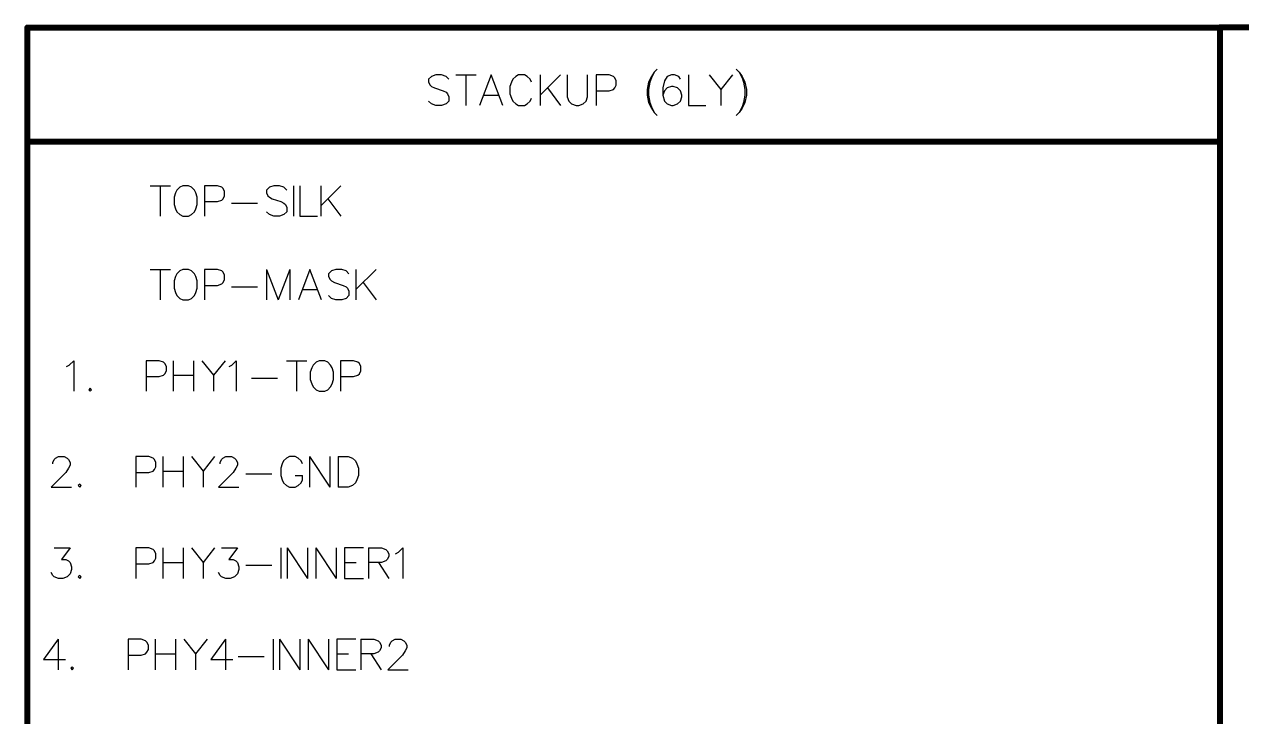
# Model space of a CAD drawing. Header units: millimetres. Extents: x 194 to 375, y 175 to 317.
# Drawn here: x 314.15 to 354.14, y 198.21 to 220.95 of the extents above; entities that cross this region are included whole.
import ezdxf

# ---------------------------------------------------------------- set-up
doc = ezdxf.new("R2010")
doc.units = ezdxf.units.MM
doc.layers.add('Mechanical20', color=56, linetype='Continuous')

msp = doc.modelspace()

# ---------------------------------------------------------------- linework, layer by layer
at = {"layer": 'Mechanical20'}
for p, q in [((327.528, 219.241), (327.433, 219.145)), ((327.671, 219.288), (327.528, 219.241)), ((327.861, 219.288), (327.671, 219.288)), ((328.004, 219.241), (327.861, 219.288)), ((328.1, 219.145), (328.004, 219.241)), ((328.323, 219.288), (328.99, 219.288)), ((328.657, 219.288), (328.657, 218.288)), ((329.49, 219.288), (329.109, 218.288)), ((329.871, 218.288), (329.49, 219.288)), ((330.294, 219.241), (330.199, 219.145)), ((330.39, 219.288), (330.294, 219.241)), ((330.58, 219.288), (330.39, 219.288)), ((330.675, 219.241), (330.58, 219.288)), ((330.77, 219.145), (330.675, 219.241)), ((331.099, 219.288), (331.099, 218.288)), ((331.765, 219.288), (331.099, 218.622)), ((331.989, 219.288), (331.989, 218.574)), ((332.656, 218.574), (332.656, 219.288)), ((333.36, 219.288), (332.932, 219.288)), ((332.932, 219.288), (332.932, 218.288)), ((333.503, 219.241), (333.36, 219.288)), ((333.551, 219.193), (333.503, 219.241)), ((333.598, 219.098), (333.551, 219.193)), ((334.75, 219.241), (334.655, 219.05)), ((334.75, 219.193), (334.703, 219.05)), ((334.846, 219.383), (334.75, 219.241)), ((334.846, 219.383), (334.75, 219.193)), ((334.941, 219.479), (334.846, 219.383)), ((335.274, 219.241), (335.179, 219.098)), ((335.417, 219.288), (335.274, 219.241)), ((335.512, 219.288), (335.417, 219.288)), ((335.655, 219.241), (335.512, 219.288)), ((335.703, 219.145), (335.655, 219.241)), ((335.969, 219.288), (335.969, 218.288)), ((336.65, 219.288), (337.031, 218.812)), ((337.412, 219.288), (337.031, 218.812)), ((337.54, 219.479), (337.636, 219.383)), ((337.636, 219.383), (337.731, 219.241)), ((337.636, 219.383), (337.731, 219.193)), ((337.731, 219.241), (337.826, 219.05)), ((337.731, 219.193), (337.778, 219.05)), ((327.433, 219.145), (327.433, 219.05)), ((327.433, 219.05), (327.481, 218.955)), ((327.481, 218.955), (327.528, 218.907)), ((327.528, 218.907), (327.623, 218.86)), ((327.623, 218.86), (327.909, 218.765)), ((330.151, 219.05), (330.104, 218.907)), ((330.104, 218.907), (330.104, 218.669)), ((330.199, 219.145), (330.151, 219.05)), ((330.818, 219.05), (330.77, 219.145)), ((331.337, 218.86), (331.765, 218.288)), ((333.36, 218.765), (333.503, 218.812)), ((333.503, 218.812), (333.551, 218.86)), ((333.551, 218.86), (333.598, 218.955)), ((333.598, 218.955), (333.598, 219.098)), ((334.655, 219.05), (334.608, 218.812)), ((334.608, 218.812), (334.608, 218.622)), ((334.703, 219.05), (334.655, 218.812)), ((334.655, 218.812), (334.655, 218.622)), ((335.179, 219.098), (335.131, 218.86)), ((335.131, 218.86), (335.131, 218.622)), ((335.274, 218.86), (335.179, 218.765)), ((335.417, 218.907), (335.274, 218.86)), ((335.465, 218.907), (335.417, 218.907)), ((335.607, 218.86), (335.465, 218.907)), ((335.703, 218.765), (335.607, 218.86)), ((337.031, 218.812), (337.031, 218.288)), ((337.778, 219.05), (337.826, 218.812)), ((337.826, 219.05), (337.874, 218.812)), ((337.826, 218.812), (337.826, 218.622)), ((337.874, 218.812), (337.874, 218.622)), ((327.528, 218.336), (327.433, 218.431)), ((327.909, 218.765), (328.004, 218.717)), ((328.004, 218.717), (328.052, 218.669)), ((328.1, 218.431), (328.004, 218.336)), ((328.052, 218.669), (328.1, 218.574)), ((328.1, 218.574), (328.1, 218.431)), ((329.252, 218.622), (329.728, 218.622)), ((330.104, 218.669), (330.151, 218.527)), ((330.151, 218.527), (330.199, 218.431)), ((330.199, 218.431), (330.294, 218.336)), ((330.675, 218.336), (330.77, 218.431)), ((330.77, 218.431), (330.818, 218.527)), ((331.989, 218.574), (332.037, 218.431)), ((332.037, 218.431), (332.132, 218.336)), ((332.513, 218.336), (332.608, 218.431)), ((332.608, 218.431), (332.656, 218.574)), ((332.932, 218.765), (333.36, 218.765)), ((334.608, 218.622), (334.655, 218.384)), ((334.655, 218.622), (334.703, 218.384)), ((334.655, 218.384), (334.75, 218.193)), ((334.703, 218.384), (334.75, 218.241)), ((335.179, 218.765), (335.131, 218.622)), ((335.131, 218.622), (335.179, 218.431)), ((335.179, 218.431), (335.274, 218.336)), ((335.607, 218.336), (335.703, 218.431)), ((335.75, 218.622), (335.703, 218.765)), ((335.703, 218.431), (335.75, 218.574)), ((335.75, 218.574), (335.75, 218.622)), ((337.826, 218.384), (337.731, 218.193)), ((337.778, 218.384), (337.731, 218.241)), ((337.826, 218.622), (337.778, 218.384)), ((337.874, 218.622), (337.826, 218.384)), ((327.671, 218.288), (327.528, 218.336)), ((327.861, 218.288), (327.671, 218.288)), ((328.004, 218.336), (327.861, 218.288)), ((330.294, 218.336), (330.39, 218.288)), ((330.39, 218.288), (330.58, 218.288)), ((330.58, 218.288), (330.675, 218.336)), ((332.132, 218.336), (332.275, 218.288)), ((332.275, 218.288), (332.37, 218.288)), ((332.37, 218.288), (332.513, 218.336)), ((334.75, 218.241), (334.846, 218.05)), ((334.75, 218.193), (334.846, 218.05)), ((334.846, 218.05), (334.941, 217.955)), ((335.274, 218.336), (335.417, 218.288)), ((335.417, 218.288), (335.465, 218.288)), ((335.465, 218.288), (335.607, 218.336)), ((335.969, 218.288), (336.541, 218.288)), ((337.636, 218.05), (337.54, 217.955)), ((337.731, 218.241), (337.636, 218.05)), ((337.731, 218.193), (337.636, 218.05)), ((318.283, 215.65), (318.95, 215.65)), ((318.616, 215.65), (318.616, 214.65)), ((319.259, 215.602), (319.164, 215.507)), ((319.354, 215.65), (319.259, 215.602)), ((319.545, 215.65), (319.354, 215.65)), ((319.64, 215.602), (319.545, 215.65)), ((319.735, 215.507), (319.64, 215.602)), ((320.492, 215.65), (320.064, 215.65)), ((320.064, 215.65), (320.064, 214.65)), ((320.635, 215.602), (320.492, 215.65)), ((320.682, 215.555), (320.635, 215.602)), ((322.201, 215.602), (322.106, 215.507)), ((322.344, 215.65), (322.201, 215.602)), ((322.534, 215.65), (322.344, 215.65)), ((322.677, 215.602), (322.534, 215.65)), ((322.773, 215.507), (322.677, 215.602)), ((322.996, 215.65), (322.996, 214.65)), ((323.206, 215.65), (323.206, 214.65)), ((323.887, 215.65), (323.887, 214.65)), ((324.553, 215.65), (323.887, 214.984)), ((319.116, 215.412), (319.069, 215.269)), ((319.069, 215.269), (319.069, 215.031)), ((319.164, 215.507), (319.116, 215.412)), ((319.783, 215.412), (319.735, 215.507)), ((319.83, 215.269), (319.783, 215.412)), ((319.83, 215.031), (319.83, 215.269)), ((320.492, 215.126), (320.635, 215.174)), ((320.635, 215.174), (320.682, 215.222)), ((320.73, 215.46), (320.682, 215.555)), ((320.682, 215.222), (320.73, 215.317)), ((320.73, 215.317), (320.73, 215.46)), ((322.106, 215.507), (322.106, 215.412)), ((322.106, 215.412), (322.154, 215.317)), ((322.154, 215.317), (322.201, 215.269)), ((322.201, 215.269), (322.296, 215.222)), ((322.296, 215.222), (322.582, 215.126)), ((324.125, 215.222), (324.553, 214.65)), ((319.069, 215.031), (319.116, 214.888)), ((319.116, 214.888), (319.164, 214.793)), ((319.164, 214.793), (319.259, 214.698)), ((319.64, 214.698), (319.735, 214.793)), ((319.735, 214.793), (319.783, 214.888)), ((319.783, 214.888), (319.83, 215.031)), ((320.064, 215.126), (320.492, 215.126)), ((320.954, 215.079), (321.811, 215.079)), ((322.201, 214.698), (322.106, 214.793)), ((322.582, 215.126), (322.677, 215.079)), ((322.677, 215.079), (322.725, 215.031)), ((322.773, 214.793), (322.677, 214.698)), ((322.725, 215.031), (322.773, 214.936)), ((322.773, 214.936), (322.773, 214.793)), ((319.259, 214.698), (319.354, 214.65)), ((319.354, 214.65), (319.545, 214.65)), ((319.545, 214.65), (319.64, 214.698)), ((322.344, 214.65), (322.201, 214.698)), ((322.534, 214.65), (322.344, 214.65)), ((322.677, 214.698), (322.534, 214.65)), ((323.206, 214.65), (323.777, 214.65)), ((318.283, 212.9), (318.95, 212.9)), ((318.616, 212.9), (318.616, 211.9)), ((319.259, 212.852), (319.164, 212.757)), ((319.354, 212.9), (319.259, 212.852)), ((319.545, 212.9), (319.354, 212.9)), ((319.64, 212.852), (319.545, 212.9)), ((319.735, 212.757), (319.64, 212.852)), ((320.492, 212.9), (320.064, 212.9)), ((320.064, 212.9), (320.064, 211.9)), ((320.635, 212.852), (320.492, 212.9)), ((320.682, 212.805), (320.635, 212.852)), ((320.73, 212.71), (320.682, 212.805)), ((322.106, 212.9), (322.106, 211.9)), ((322.106, 212.9), (322.487, 211.9)), ((322.868, 212.9), (322.487, 211.9)), ((322.868, 212.9), (322.868, 211.9)), ((323.534, 212.9), (323.153, 211.9)), ((323.915, 211.9), (323.534, 212.9)), ((324.244, 212.852), (324.148, 212.757)), ((324.386, 212.9), (324.244, 212.852)), ((324.577, 212.9), (324.386, 212.9)), ((324.72, 212.852), (324.577, 212.9)), ((324.815, 212.757), (324.72, 212.852)), ((325.039, 212.9), (325.039, 211.9)), ((325.705, 212.9), (325.039, 212.234)), ((319.116, 212.662), (319.069, 212.519)), ((319.069, 212.519), (319.069, 212.281)), ((319.164, 212.757), (319.116, 212.662)), ((319.783, 212.662), (319.735, 212.757)), ((319.83, 212.519), (319.783, 212.662)), ((319.83, 212.281), (319.83, 212.519)), ((320.064, 212.376), (320.492, 212.376)), ((320.492, 212.376), (320.635, 212.424)), ((320.635, 212.424), (320.682, 212.472)), ((320.682, 212.472), (320.73, 212.567)), ((320.73, 212.567), (320.73, 212.71)), ((324.148, 212.757), (324.148, 212.662)), ((324.148, 212.662), (324.196, 212.567)), ((324.196, 212.567), (324.244, 212.519)), ((324.244, 212.519), (324.339, 212.472)), ((324.339, 212.472), (324.624, 212.376)), ((324.624, 212.376), (324.72, 212.329)), ((325.277, 212.472), (325.705, 211.9)), ((319.069, 212.281), (319.116, 212.138)), ((319.116, 212.138), (319.164, 212.043)), ((319.164, 212.043), (319.259, 211.948)), ((319.64, 211.948), (319.735, 212.043)), ((319.735, 212.043), (319.783, 212.138)), ((319.783, 212.138), (319.83, 212.281)), ((320.954, 212.329), (321.811, 212.329)), ((323.296, 212.234), (323.772, 212.234)), ((324.244, 211.948), (324.148, 212.043)), ((324.72, 212.329), (324.767, 212.281)), ((324.815, 212.043), (324.72, 211.948)), ((324.767, 212.281), (324.815, 212.186)), ((324.815, 212.186), (324.815, 212.043)), ((319.259, 211.948), (319.354, 211.9)), ((319.354, 211.9), (319.545, 211.9)), ((319.545, 211.9), (319.64, 211.948)), ((324.386, 211.9), (324.244, 211.948)), ((324.577, 211.9), (324.386, 211.9)), ((324.72, 211.948), (324.577, 211.9)), ((315.533, 209.71), (315.628, 209.757)), ((315.628, 209.757), (315.771, 209.9)), ((315.771, 209.9), (315.771, 208.9)), ((318.58, 209.9), (318.151, 209.9)), ((318.151, 209.9), (318.151, 208.9)), ((318.723, 209.852), (318.58, 209.9)), ((318.77, 209.805), (318.723, 209.852)), ((318.818, 209.71), (318.77, 209.805)), ((318.818, 209.567), (318.818, 209.71)), ((319.042, 209.9), (319.042, 208.9)), ((319.708, 209.9), (319.708, 208.9)), ((319.984, 209.9), (320.365, 209.424)), ((320.746, 209.9), (320.365, 209.424)), ((320.875, 209.71), (320.97, 209.757)), ((320.97, 209.757), (321.113, 209.9)), ((321.113, 209.9), (321.113, 208.9)), ((322.76, 209.9), (323.427, 209.9)), ((323.093, 209.9), (323.093, 208.9)), ((323.593, 209.662), (323.546, 209.519)), ((323.641, 209.757), (323.593, 209.662)), ((323.736, 209.852), (323.641, 209.757)), ((323.831, 209.9), (323.736, 209.852)), ((324.022, 209.9), (323.831, 209.9)), ((324.117, 209.852), (324.022, 209.9)), ((324.212, 209.757), (324.117, 209.852)), ((324.26, 209.662), (324.212, 209.757)), ((324.307, 209.519), (324.26, 209.662)), ((324.969, 209.9), (324.541, 209.9)), ((324.541, 209.9), (324.541, 208.9)), ((325.112, 209.852), (324.969, 209.9)), ((325.16, 209.805), (325.112, 209.852)), ((325.207, 209.71), (325.16, 209.805)), ((325.207, 209.567), (325.207, 209.71)), ((318.151, 209.376), (318.58, 209.376)), ((318.58, 209.376), (318.723, 209.424)), ((318.723, 209.424), (318.77, 209.472)), ((318.77, 209.472), (318.818, 209.567)), ((319.042, 209.424), (319.708, 209.424)), ((320.365, 209.424), (320.365, 208.9)), ((321.608, 209.329), (322.465, 209.329)), ((323.546, 209.519), (323.546, 209.281)), ((323.546, 209.281), (323.593, 209.138)), ((324.26, 209.138), (324.307, 209.281)), ((324.307, 209.281), (324.307, 209.519)), ((324.541, 209.376), (324.969, 209.376)), ((324.969, 209.376), (325.112, 209.424)), ((325.112, 209.424), (325.16, 209.472)), ((325.16, 209.472), (325.207, 209.567)), ((316.314, 208.996), (316.266, 208.948)), ((316.266, 208.948), (316.314, 208.9)), ((316.361, 208.948), (316.314, 208.996)), ((316.314, 208.9), (316.361, 208.948)), ((323.593, 209.138), (323.641, 209.043)), ((323.641, 209.043), (323.736, 208.948)), ((323.736, 208.948), (323.831, 208.9)), ((323.831, 208.9), (324.022, 208.9)), ((324.022, 208.9), (324.117, 208.948)), ((324.117, 208.948), (324.212, 209.043)), ((324.212, 209.043), (324.26, 209.138)), ((315.081, 206.56), (315.128, 206.655)), ((315.081, 206.512), (315.081, 206.56)), ((315.128, 206.655), (315.176, 206.702)), ((315.176, 206.702), (315.271, 206.75)), ((315.271, 206.75), (315.461, 206.75)), ((315.461, 206.75), (315.557, 206.702)), ((315.557, 206.702), (315.604, 206.655)), ((315.604, 206.655), (315.652, 206.56)), ((315.652, 206.464), (315.604, 206.369)), ((315.652, 206.56), (315.652, 206.464)), ((318.237, 206.75), (317.809, 206.75)), ((317.809, 206.75), (317.809, 205.75)), ((318.38, 206.702), (318.237, 206.75)), ((318.428, 206.655), (318.38, 206.702)), ((318.475, 206.56), (318.428, 206.655)), ((318.428, 206.322), (318.475, 206.417)), ((318.475, 206.417), (318.475, 206.56)), ((318.699, 206.75), (318.699, 205.75)), ((319.365, 206.75), (319.365, 205.75)), ((319.642, 206.75), (320.022, 206.274)), ((320.403, 206.75), (320.022, 206.274)), ((320.579, 206.56), (320.627, 206.655)), ((320.579, 206.512), (320.579, 206.56)), ((320.627, 206.655), (320.675, 206.702)), ((320.675, 206.702), (320.77, 206.75)), ((320.77, 206.75), (320.96, 206.75)), ((320.96, 206.75), (321.056, 206.702)), ((321.056, 206.702), (321.103, 206.655)), ((321.103, 206.655), (321.151, 206.56)), ((321.151, 206.464), (321.103, 206.369)), ((321.151, 206.56), (321.151, 206.464)), ((322.622, 206.512), (322.574, 206.369)), ((322.669, 206.607), (322.622, 206.512)), ((322.765, 206.702), (322.669, 206.607)), ((322.86, 206.75), (322.765, 206.702)), ((323.05, 206.75), (322.86, 206.75)), ((323.146, 206.702), (323.05, 206.75)), ((323.241, 206.607), (323.146, 206.702)), ((323.288, 206.512), (323.241, 206.607)), ((323.517, 206.75), (323.517, 205.75)), ((323.517, 206.75), (324.183, 205.75)), ((324.183, 206.75), (324.183, 205.75)), ((324.46, 206.75), (324.46, 205.75)), ((324.46, 206.75), (324.793, 206.75)), ((324.793, 206.75), (324.936, 206.702)), ((324.936, 206.702), (325.031, 206.607)), ((325.031, 206.607), (325.078, 206.512)), ((325.078, 206.512), (325.126, 206.369)), ((315.509, 206.226), (315.033, 205.75)), ((315.604, 206.369), (315.509, 206.226)), ((317.809, 206.226), (318.237, 206.226)), ((318.237, 206.226), (318.38, 206.274)), ((318.38, 206.274), (318.428, 206.322)), ((318.699, 206.274), (319.365, 206.274)), ((320.022, 206.274), (320.022, 205.75)), ((321.008, 206.226), (320.532, 205.75)), ((321.103, 206.369), (321.008, 206.226)), ((321.422, 206.179), (322.279, 206.179)), ((322.574, 206.369), (322.574, 206.131)), ((322.574, 206.131), (322.622, 205.988)), ((322.622, 205.988), (322.669, 205.893)), ((323.05, 206.131), (323.288, 206.131)), ((323.241, 205.893), (323.288, 205.988)), ((323.288, 205.988), (323.288, 206.131)), ((325.078, 205.988), (325.031, 205.893)), ((325.126, 206.131), (325.078, 205.988)), ((325.126, 206.369), (325.126, 206.131)), ((315.033, 205.75), (315.7, 205.75)), ((315.971, 205.845), (315.923, 205.798)), ((315.923, 205.798), (315.971, 205.75)), ((316.018, 205.798), (315.971, 205.845)), ((315.971, 205.75), (316.018, 205.798)), ((320.532, 205.75), (321.198, 205.75)), ((322.669, 205.893), (322.765, 205.798)), ((322.765, 205.798), (322.86, 205.75)), ((322.86, 205.75), (323.05, 205.75)), ((323.05, 205.75), (323.146, 205.798)), ((323.146, 205.798), (323.241, 205.893)), ((324.793, 205.75), (324.46, 205.75)), ((324.936, 205.798), (324.793, 205.75)), ((325.031, 205.893), (324.936, 205.798)), ((315.128, 203.75), (315.652, 203.75)), ((315.652, 203.75), (315.366, 203.369)), ((318.237, 203.75), (317.809, 203.75)), ((317.809, 203.75), (317.809, 202.75)), ((318.38, 203.702), (318.237, 203.75)), ((318.428, 203.655), (318.38, 203.702)), ((318.475, 203.56), (318.428, 203.655)), ((318.699, 203.75), (318.699, 202.75)), ((319.365, 203.75), (319.365, 202.75)), ((319.642, 203.75), (320.022, 203.274)), ((320.403, 203.75), (320.022, 203.274)), ((320.627, 203.75), (321.151, 203.75)), ((321.151, 203.75), (320.865, 203.369)), ((322.574, 203.75), (322.574, 202.75)), ((322.784, 203.75), (322.784, 202.75)), ((322.784, 203.75), (323.45, 202.75)), ((323.45, 203.75), (323.45, 202.75)), ((323.726, 203.75), (323.726, 202.75)), ((323.726, 203.75), (324.393, 202.75)), ((324.393, 203.75), (324.393, 202.75)), ((325.288, 203.75), (324.669, 203.75)), ((324.669, 203.75), (324.669, 202.75)), ((325.455, 203.75), (325.455, 202.75)), ((325.455, 203.75), (325.883, 203.75)), ((325.883, 203.75), (326.026, 203.702)), ((326.026, 203.702), (326.073, 203.655)), ((326.073, 203.655), (326.121, 203.56)), ((326.345, 203.56), (326.44, 203.607)), ((326.44, 203.607), (326.583, 203.75)), ((326.583, 203.75), (326.583, 202.75)), ((315.366, 203.369), (315.509, 203.369)), ((315.509, 203.369), (315.604, 203.322)), ((315.604, 203.322), (315.652, 203.274)), ((315.652, 203.274), (315.7, 203.131)), ((317.809, 203.226), (318.237, 203.226)), ((318.237, 203.226), (318.38, 203.274)), ((318.38, 203.274), (318.428, 203.322)), ((318.428, 203.322), (318.475, 203.417)), ((318.475, 203.417), (318.475, 203.56)), ((318.699, 203.274), (319.365, 203.274)), ((320.022, 203.274), (320.022, 202.75)), ((320.865, 203.369), (321.008, 203.369)), ((321.008, 203.369), (321.103, 203.322)), ((321.103, 203.322), (321.151, 203.274)), ((321.151, 203.274), (321.198, 203.131)), ((321.422, 203.179), (322.279, 203.179)), ((324.669, 203.274), (325.05, 203.274)), ((325.883, 203.274), (325.455, 203.274)), ((325.788, 203.274), (326.121, 202.75)), ((326.026, 203.322), (325.883, 203.274)), ((326.073, 203.369), (326.026, 203.322)), ((326.121, 203.464), (326.073, 203.369)), ((326.121, 203.56), (326.121, 203.464)), ((315.081, 202.845), (315.033, 202.941)), ((315.128, 202.798), (315.081, 202.845)), ((315.271, 202.75), (315.128, 202.798)), ((315.557, 202.798), (315.414, 202.75)), ((315.652, 202.893), (315.557, 202.798)), ((315.7, 203.036), (315.652, 202.893)), ((315.7, 203.131), (315.7, 203.036)), ((315.971, 202.845), (315.923, 202.798)), ((315.923, 202.798), (315.971, 202.75)), ((316.018, 202.798), (315.971, 202.845)), ((315.971, 202.75), (316.018, 202.798)), ((320.579, 202.845), (320.532, 202.941)), ((320.627, 202.798), (320.579, 202.845)), ((320.77, 202.75), (320.627, 202.798)), ((321.056, 202.798), (320.913, 202.75)), ((321.151, 202.893), (321.056, 202.798)), ((321.198, 203.036), (321.151, 202.893)), ((321.198, 203.131), (321.198, 203.036)), ((315.414, 202.75), (315.271, 202.75)), ((320.913, 202.75), (320.77, 202.75)), ((324.669, 202.75), (325.288, 202.75)), ((315.259, 200.75), (314.783, 200.083)), ((315.259, 200.75), (315.259, 199.75)), ((317.987, 200.75), (317.559, 200.75)), ((317.559, 200.75), (317.559, 199.75)), ((318.13, 200.702), (317.987, 200.75)), ((318.178, 200.655), (318.13, 200.702)), ((318.225, 200.56), (318.178, 200.655)), ((318.178, 200.322), (318.225, 200.417)), ((318.225, 200.417), (318.225, 200.56)), ((318.449, 200.75), (318.449, 199.75)), ((319.115, 200.75), (319.115, 199.75)), ((319.392, 200.75), (319.772, 200.274)), ((320.153, 200.75), (319.772, 200.274)), ((320.758, 200.75), (320.282, 200.083)), ((320.758, 200.75), (320.758, 199.75)), ((322.324, 200.75), (322.324, 199.75)), ((322.534, 200.75), (322.534, 199.75)), ((322.534, 200.75), (323.2, 199.75)), ((323.2, 200.75), (323.2, 199.75)), ((323.476, 200.75), (323.476, 199.75)), ((323.476, 200.75), (324.143, 199.75)), ((324.143, 200.75), (324.143, 199.75)), ((325.038, 200.75), (324.419, 200.75)), ((324.419, 200.75), (324.419, 199.75)), ((325.205, 200.75), (325.205, 199.75)), ((325.205, 200.75), (325.633, 200.75)), ((325.633, 200.75), (325.776, 200.702)), ((325.776, 200.702), (325.823, 200.655)), ((325.823, 200.655), (325.871, 200.56)), ((325.871, 200.464), (325.823, 200.369)), ((325.871, 200.56), (325.871, 200.464)), ((326.142, 200.56), (326.19, 200.655)), ((326.142, 200.512), (326.142, 200.56)), ((326.19, 200.655), (326.238, 200.702)), ((326.238, 200.702), (326.333, 200.75)), ((326.333, 200.75), (326.523, 200.75)), ((326.523, 200.75), (326.619, 200.702)), ((326.619, 200.702), (326.666, 200.655)), ((326.666, 200.655), (326.714, 200.56)), ((326.714, 200.464), (326.666, 200.369)), ((326.714, 200.56), (326.714, 200.464)), ((314.783, 200.083), (315.497, 200.083)), ((317.559, 200.226), (317.987, 200.226)), ((317.987, 200.226), (318.13, 200.274)), ((318.13, 200.274), (318.178, 200.322)), ((318.449, 200.274), (319.115, 200.274)), ((319.772, 200.274), (319.772, 199.75)), ((320.282, 200.083), (320.996, 200.083)), ((321.172, 200.179), (322.029, 200.179)), ((324.419, 200.274), (324.8, 200.274)), ((325.633, 200.274), (325.205, 200.274)), ((325.538, 200.274), (325.871, 199.75)), ((325.776, 200.322), (325.633, 200.274)), ((325.823, 200.369), (325.776, 200.322)), ((326.571, 200.226), (326.095, 199.75)), ((326.666, 200.369), (326.571, 200.226)), ((315.721, 199.845), (315.673, 199.798)), ((315.673, 199.798), (315.721, 199.75)), ((315.768, 199.798), (315.721, 199.845)), ((315.721, 199.75), (315.768, 199.798)), ((324.419, 199.75), (325.038, 199.75)), ((326.095, 199.75), (326.761, 199.75))]:
    msp.add_line(p, q, dxfattribs=at)
at = {"layer": 'Mechanical20', "const_width": 0.2}
for points in [[(314.25, 220.843), (353.433, 220.843)], [(314.25, 175.4), (314.25, 220.843)], [(353.433, 220.85), (375.25, 220.85)], [(353.433, 175.4), (353.433, 220.85)], [(353.433, 175.4), (353.433, 220.843)], [(314.25, 217.093), (353.433, 217.093)]]:
    msp.add_lwpolyline(points, dxfattribs=at)
at = {"layer": 'Mechanical20', "const_width": 0.1}
for points in [[(314.2, 220.843, 1), (314.3, 220.843, 1)], [(314.2, 220.843, 1), (314.3, 220.843, 1)], [(353.383, 220.85, 1), (353.483, 220.85, 1)], [(353.383, 220.85, 1), (353.483, 220.85, 1)], [(353.383, 220.843, 1), (353.483, 220.843, 1)], [(353.383, 220.843, 1), (353.483, 220.843, 1)], [(314.2, 217.093, 1), (314.3, 217.093, 1)], [(353.383, 217.093, 1), (353.483, 217.093, 1)]]:
    msp.add_lwpolyline(points, format="xyb", close=True, dxfattribs=at)

doc.saveas('drawing.dxf')
